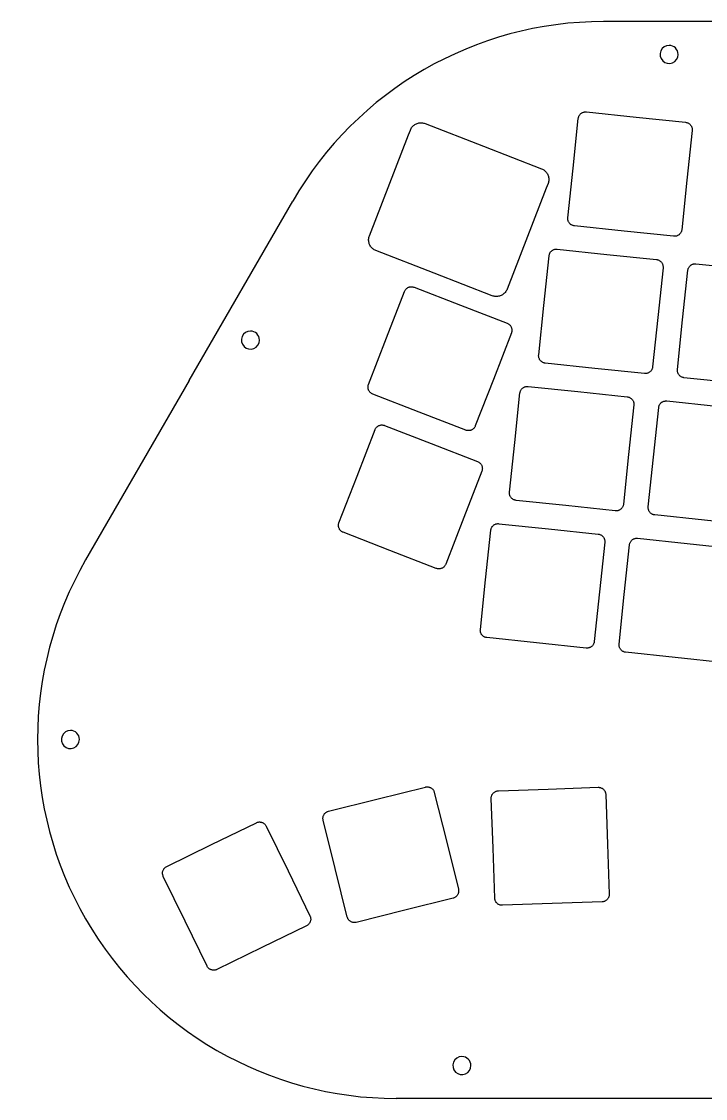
# Model space of a CAD drawing. Extents: x 153 to 924, y -603 to -77.
# Drawn here: x 153 to 487, y -603 to -77 of the extents above; entities that cross this region are included whole.
import ezdxf

# ---------------------------------------------------------------- set-up
doc = ezdxf.new("R2010")
doc.units = 0
doc.layers.get('0').update_dxf_attribs({"linetype": 'CONTINUOUS'})

msp = doc.modelspace()

# ---------------------------------------------------------------- linework, layer by layer
at = {"color": 7}
for points in [[(437.188222, -76.722606)], [(469.261197, -88.347536)], [(264.703324, -227.845053)], [(184.177345, -339.657142)], [(176.728125, -422.893827)], [(368.056645, -582.151188)]]:
    msp.add_lwpolyline(points, close=True, dxfattribs=at)
for points in [[(538.394591, -76.72174), (437.190038, -76.72174)], [(427.432388, -120.967914), (427.704992, -120.899762)], [(427.704992, -120.899762), (427.985615, -120.847647)], [(427.985615, -120.847647), (428.270247, -120.819585)], [(428.270247, -120.819585), (428.562896, -120.815576)], [(428.562896, -120.815576), (428.859554, -120.83562)], [(428.859554, -120.83562), (453.101342, -123.381268)], [(347.042017, -126.251637), (347.470969, -126.187495)], [(347.470969, -126.187495), (347.907939, -126.159433)], [(347.907939, -126.159433), (348.344908, -126.163442)], [(348.344908, -126.163442), (348.785887, -126.199522)], [(348.785887, -126.199522), (349.226865, -126.275691)], [(422.3451, -148.284524), (424.894757, -124.046745)], [(424.894757, -124.046745), (424.934846, -123.754096)], [(424.934846, -123.754096), (425.002997, -123.469464)], [(425.002997, -123.469464), (425.087184, -123.19285)], [(425.087184, -123.19285), (425.195424, -122.932272)], [(425.195424, -122.932272), (425.323709, -122.679712)], [(425.323709, -122.679712), (425.468029, -122.439178)], [(425.468029, -122.439178), (425.628385, -122.210671)], [(425.628385, -122.210671), (425.808785, -121.9982)], [(425.808785, -121.9982), (426.001212, -121.801764)], [(426.001212, -121.801764), (426.209675, -121.617355)], [(426.209675, -121.617355), (426.434173, -121.45299)], [(426.434173, -121.45299), (426.666689, -121.304661)], [(426.666689, -121.304661), (426.911231, -121.172367)], [(426.911231, -121.172367), (427.167801, -121.060118)], [(427.167801, -121.060118), (427.432388, -120.967914)], [(453.101342, -123.381268), (477.339121, -125.930926)], [(477.339121, -125.930926), (477.63177, -125.971015)], [(477.63177, -125.971015), (477.916402, -126.039166)], [(477.916402, -126.039166), (478.193015, -126.123353)], [(478.193015, -126.123353), (478.453593, -126.231593)], [(341.970765, -131.980348), (342.840695, -129.739372)], [(342.840695, -129.739372), (343.025105, -129.318442)], [(343.025105, -129.318442), (343.237576, -128.917552)], [(343.237576, -128.917552), (343.482119, -128.540712)], [(343.482119, -128.540712), (343.750715, -128.187933)], [(343.750715, -128.187933), (344.043364, -127.863213)], [(344.043364, -127.863213), (344.356058, -127.562546)], [(344.356058, -127.562546), (344.692805, -127.285932)], [(344.692805, -127.285932), (345.049597, -127.041389)], [(345.049597, -127.041389), (345.422424, -126.8209)], [(345.422424, -126.8209), (345.807278, -126.632482)], [(345.807278, -126.632482), (346.208167, -126.476135)], [(346.208167, -126.476135), (346.621083, -126.347851)], [(346.621083, -126.347851), (347.042017, -126.251637)], [(349.226865, -126.275691), (349.667843, -126.38794)], [(349.667843, -126.38794), (350.104813, -126.536269)], [(350.104813, -126.536269), (378.507834, -137.552712)], [(480.550246, -129.895723), (478.004597, -154.13751)], [(478.453593, -126.231593), (478.706154, -126.359877)], [(478.706154, -126.359877), (478.946688, -126.504198)], [(478.946688, -126.504198), (479.175195, -126.664553)], [(479.175195, -126.664553), (479.387666, -126.844954)], [(479.387666, -126.844954), (479.584102, -127.037381)], [(479.584102, -127.037381), (479.768511, -127.245843)], [(479.768511, -127.245843), (479.932876, -127.470341)], [(479.932876, -127.470341), (480.081205, -127.702857)], [(480.081205, -127.702857), (480.213498, -127.9474)], [(480.213498, -127.9474), (480.325747, -128.203969)], [(480.325747, -128.203969), (480.417952, -128.468552)], [(480.417952, -128.468552), (480.486103, -128.741161)], [(480.486103, -128.741161), (480.538219, -129.021784)], [(480.538219, -129.021784), (480.566281, -129.306415)], [(480.57029, -129.599064), (480.550246, -129.895723)], [(480.566281, -129.306415), (480.57029, -129.599064)], [(322.83631, -181.317818), (341.970765, -131.980348)], [(378.507834, -137.552712), (406.914863, -148.573164)], [(406.914863, -148.573164), (407.335797, -148.757573)], [(407.335797, -148.757573), (407.736687, -148.970045)], [(407.736687, -148.970045), (408.113523, -149.210579)], [(408.113523, -149.210579), (408.466306, -149.479174)], [(408.466306, -149.479174), (408.791026, -149.771824)], [(408.791026, -149.771824), (409.091693, -150.088527)], [(409.091693, -150.088527), (409.368307, -150.425274)], [(409.368307, -150.425274), (409.61285, -150.782065)], [(409.61285, -150.782065), (409.82933, -151.150884)], [(409.82933, -151.150884), (410.021757, -151.539746)], [(410.021757, -151.539746), (410.178104, -151.940636)], [(410.178104, -151.940636), (410.306388, -152.353552)], [(410.306388, -152.353552), (410.402602, -152.774486)], [(419.799452, -172.526312), (422.3451, -148.284524)], [(410.11797, -155.833273), (409.24804, -158.078254)], [(410.266299, -155.396303), (410.11797, -155.833273)], [(410.378548, -154.959334), (410.266299, -155.396303)], [(410.454717, -154.518355), (410.378548, -154.959334)], [(410.402602, -152.774486), (410.466744, -153.203438)], [(410.490798, -154.077377), (410.454717, -154.518355)], [(410.466744, -153.203438), (410.494806, -153.636399)], [(410.494806, -153.636399), (410.490798, -154.077377)], [(478.004597, -154.13751), (475.45494, -178.375289)], [(409.24804, -158.078254), (390.109576, -207.411715)], [(234.780932, -252.010672), (285.385213, -164.36821)], [(419.779407, -172.82297), (419.799452, -172.526312)], [(419.783416, -173.115619), (419.779407, -172.82297)], [(419.811478, -173.400251), (419.783416, -173.115619)], [(419.863594, -173.680873), (419.811478, -173.400251)], [(419.931745, -173.953478), (419.863594, -173.680873)], [(420.02395, -174.218065), (419.931745, -173.953478)], [(420.136199, -174.474634), (420.02395, -174.218065)], [(420.268492, -174.719177), (420.136199, -174.474634)], [(420.416821, -174.951693), (420.268492, -174.719177)], [(420.581186, -175.176191), (420.416821, -174.951693)], [(420.765595, -175.384654), (420.581186, -175.176191)], [(420.962031, -175.577081), (420.765595, -175.384654)], [(421.174503, -175.757481), (420.962031, -175.577081)], [(421.40301, -175.917837), (421.174503, -175.757481)], [(421.643543, -176.062157), (421.40301, -175.917837)], [(421.896104, -176.190441), (421.643543, -176.062157)], [(422.156682, -176.298682), (421.896104, -176.190441)], [(422.433296, -176.382868), (422.156682, -176.298682)], [(422.717927, -176.45102), (422.433296, -176.382868)], [(423.010576, -176.491109), (422.717927, -176.45102)], [(447.248355, -179.040766), (423.010576, -176.491109)], [(475.414851, -178.667939), (475.3467, -178.95257)], [(475.45494, -178.375289), (475.414851, -178.667939)], [(322.455465, -183.514693), (322.459474, -183.073714)], [(322.487536, -183.947653), (322.455465, -183.514693)], [(322.459474, -183.073714), (322.499562, -182.632736)], [(322.551678, -184.376605), (322.487536, -183.947653)], [(322.499562, -182.632736), (322.575731, -182.191757)], [(322.575731, -182.191757), (322.683972, -181.754788)], [(322.683972, -181.754788), (322.83631, -181.317818)], [(471.490143, -181.586414), (447.248355, -179.040766)], [(471.786801, -181.606459), (471.490143, -181.586414)], [(472.079451, -181.60245), (471.786801, -181.606459)], [(472.364082, -181.574387), (472.079451, -181.60245)], [(472.644705, -181.522272), (472.364082, -181.574387)], [(472.91731, -181.454121), (472.644705, -181.522272)], [(473.181897, -181.361916), (472.91731, -181.454121)], [(473.438466, -181.249667), (473.181897, -181.361916)], [(473.683009, -181.117373), (473.438466, -181.249667)], [(473.915524, -180.969044), (473.683009, -181.117373)], [(474.140023, -180.80468), (473.915524, -180.969044)], [(474.348485, -180.62027), (474.140023, -180.80468)], [(474.540912, -180.423835), (474.348485, -180.62027)], [(474.721312, -180.211363), (474.540912, -180.423835)], [(474.881668, -179.982856), (474.721312, -180.211363)], [(475.025988, -179.742322), (474.881668, -179.982856)], [(475.154273, -179.489762), (475.025988, -179.742322)], [(475.262513, -179.229184), (475.154273, -179.489762)], [(475.3467, -178.95257), (475.262513, -179.229184)], [(322.643883, -184.801548), (322.551678, -184.376605)], [(322.772167, -185.210455), (322.643883, -184.801548)], [(322.932523, -185.611345), (322.772167, -185.210455)], [(323.120941, -186.000207), (322.932523, -185.611345)], [(323.337422, -186.373035), (323.120941, -186.000207)], [(323.585973, -186.725817), (323.337422, -186.373035)], [(323.858578, -187.062565), (323.585973, -186.725817)], [(324.159245, -187.379267), (323.858578, -187.062565)], [(324.487974, -187.671917), (324.159245, -187.379267)], [(324.840757, -187.940513), (324.487974, -187.671917)], [(325.217593, -188.181046), (324.840757, -187.940513)], [(325.614474, -188.397527), (325.217593, -188.181046)], [(326.039417, -188.581936), (325.614474, -188.397527)], [(354.442437, -199.598379), (326.039417, -188.581936)], [(411.220416, -189.467902), (411.380772, -189.239395)], [(411.380772, -189.239395), (411.561172, -189.026923)], [(411.561172, -189.026923), (411.753599, -188.830487)], [(411.753599, -188.830487), (411.962062, -188.646078)], [(411.962062, -188.646078), (412.18656, -188.481713)], [(412.18656, -188.481713), (412.419076, -188.333384)], [(412.419076, -188.333384), (412.663619, -188.201091)], [(412.663619, -188.201091), (412.920188, -188.088842)], [(412.920188, -188.088842), (413.184775, -187.996637)], [(413.184775, -187.996637), (413.45738, -187.928486)], [(413.45738, -187.928486), (413.738002, -187.87637)], [(413.738002, -187.87637), (414.022634, -187.848308)], [(414.022634, -187.848308), (414.315283, -187.844299)], [(414.315283, -187.844299), (414.611942, -187.864344)], [(414.611942, -187.864344), (438.853729, -190.409992)], [(408.097487, -215.313247), (410.647144, -191.075468)], [(410.647144, -191.075468), (410.687233, -190.782819)], [(410.687233, -190.782819), (410.755385, -190.498188)], [(410.755385, -190.498188), (410.839571, -190.221574)], [(410.839571, -190.221574), (410.947812, -189.960996)], [(410.947812, -189.960996), (411.076096, -189.708435)], [(411.076096, -189.708435), (411.220416, -189.467902)], [(438.853729, -190.409992), (463.091508, -192.959649)], [(463.091508, -192.959649), (463.384157, -192.999738)], [(463.384157, -192.999738), (463.668789, -193.067889)], [(463.668789, -193.067889), (463.945403, -193.152076)], [(463.945403, -193.152076), (464.205981, -193.260316)], [(464.205981, -193.260316), (464.458541, -193.388601)], [(464.458541, -193.388601), (464.699075, -193.532921)], [(464.699075, -193.532921), (464.927582, -193.693277)], [(464.927582, -193.693277), (465.140053, -193.873677)], [(465.140053, -193.873677), (465.336489, -194.066104)], [(465.336489, -194.066104), (465.520898, -194.274567)], [(465.520898, -194.274567), (465.685263, -194.499065)], [(465.685263, -194.499065), (465.833592, -194.731581)], [(382.849467, -210.614822), (354.442437, -199.598379)], [(466.302633, -196.924446), (463.756985, -221.166234)], [(465.833592, -194.731581), (465.965886, -194.976123)], [(465.965886, -194.976123), (466.078135, -195.232692)], [(466.078135, -195.232692), (466.170339, -195.49728)], [(466.170339, -195.49728), (466.238491, -195.769884)], [(466.238491, -195.769884), (466.290606, -196.050507)], [(466.290606, -196.050507), (466.318669, -196.335139)], [(466.322677, -196.627788), (466.302633, -196.924446)], [(466.318669, -196.335139), (466.322677, -196.627788)], [(475.875874, -222.437054), (478.425531, -198.199275)], [(478.425531, -198.199275), (478.46562, -197.906625)], [(478.46562, -197.906625), (478.533771, -197.621994)], [(478.533771, -197.621994), (478.617958, -197.34538)], [(478.617958, -197.34538), (478.726198, -197.084802)], [(478.726198, -197.084802), (478.854483, -196.832242)], [(478.854483, -196.832242), (478.998803, -196.591708)], [(478.998803, -196.591708), (479.159159, -196.363201)], [(479.159159, -196.363201), (479.339559, -196.150729)], [(479.339559, -196.150729), (479.531986, -195.954294)], [(479.531986, -195.954294), (479.740449, -195.769884)], [(479.740449, -195.769884), (479.964947, -195.60552)], [(479.964947, -195.60552), (480.197463, -195.457191)], [(480.197463, -195.457191), (480.442005, -195.324897)], [(480.442005, -195.324897), (480.698575, -195.212648)], [(480.698575, -195.212648), (480.963162, -195.120443)], [(480.963162, -195.120443), (481.235767, -195.052292)], [(481.235767, -195.052292), (481.516389, -195.000177)], [(481.516389, -195.000177), (481.801021, -194.972114)], [(481.801021, -194.972114), (482.09367, -194.968105)], [(482.09367, -194.968105), (482.390328, -194.98815)], [(482.390328, -194.98815), (506.632116, -197.533798)], [(331.218909, -231.232569), (340.034469, -208.506144)], [(340.034469, -208.506144), (340.154736, -208.237548)], [(340.154736, -208.237548), (340.291038, -207.976969)], [(340.291038, -207.976969), (340.447385, -207.736436)], [(340.447385, -207.736436), (340.619768, -207.511938)], [(340.619768, -207.511938), (340.808186, -207.299466)], [(340.808186, -207.299466), (341.00863, -207.107039)], [(341.00863, -207.107039), (341.225111, -206.930648)], [(341.225111, -206.930648), (341.453618, -206.774301)], [(341.453618, -206.774301), (341.694151, -206.63399)], [(341.694151, -206.63399), (341.942703, -206.509714)], [(341.942703, -206.509714), (342.199272, -206.409492)], [(342.199272, -206.409492), (342.463859, -206.325305)], [(342.463859, -206.325305), (342.736464, -206.265171)], [(342.736464, -206.265171), (343.013078, -206.225082)], [(343.013078, -206.225082), (343.289692, -206.205038)], [(343.289692, -206.205038), (343.574323, -206.209047)], [(343.574323, -206.209047), (343.858955, -206.2331)], [(343.858955, -206.2331), (344.139577, -206.281207)], [(344.139577, -206.281207), (344.424209, -206.353367)], [(344.424209, -206.353367), (344.704832, -206.449581)], [(344.704832, -206.449581), (367.427248, -215.261132)], [(387.531856, -210.330191), (387.142993, -210.518609)], [(387.904683, -210.109702), (387.531856, -210.330191)], [(388.257466, -209.865159), (387.904683, -210.109702)], [(388.594213, -209.592554), (388.257466, -209.865159)], [(388.910916, -209.291887), (388.594213, -209.592554)], [(389.203565, -208.963158), (388.910916, -209.291887)], [(389.472161, -208.610375), (389.203565, -208.963158)], [(389.712695, -208.233539), (389.472161, -208.610375)], [(389.929175, -207.836658), (389.712695, -208.233539)], [(390.109576, -207.411715), (389.929175, -207.836658)], [(367.427248, -215.261132), (390.153674, -224.076692)], [(383.286436, -210.763151), (382.849467, -210.614822)], [(383.723406, -210.875401), (383.286436, -210.763151)], [(384.164384, -210.95157), (383.723406, -210.875401)], [(384.605363, -210.991658), (384.164384, -210.95157)], [(385.046341, -210.995667), (384.605363, -210.991658)], [(385.479302, -210.963596), (385.046341, -210.995667)], [(385.908254, -210.899454), (385.479302, -210.963596)], [(386.329188, -210.80324), (385.908254, -210.899454)], [(386.742104, -210.678965), (386.329188, -210.80324)], [(387.142993, -210.518609), (386.742104, -210.678965)], [(405.551839, -239.555035), (408.097487, -215.313247)], [(390.153674, -224.076692), (390.422269, -224.196958)], [(390.422269, -224.196958), (390.682848, -224.333261)], [(390.682848, -224.333261), (390.923381, -224.489608)], [(390.923381, -224.489608), (391.147879, -224.66199)], [(391.147879, -224.66199), (391.360351, -224.850408)], [(391.360351, -224.850408), (391.552778, -225.050853)], [(391.552778, -225.050853), (391.729169, -225.267333)], [(391.729169, -225.267333), (391.885516, -225.49584)], [(391.885516, -225.49584), (392.025827, -225.736374)], [(392.025827, -225.736374), (392.150103, -225.984926)], [(392.150103, -225.984926), (392.250326, -226.241495)], [(463.756985, -221.166234), (461.207327, -245.404013)], [(473.330226, -246.678841), (475.875874, -222.437054)], [(322.407358, -253.954986), (331.218909, -231.232569)], [(392.210237, -228.747054), (383.398686, -251.469471)], [(392.30645, -228.466432), (392.210237, -228.747054)], [(392.250326, -226.241495), (392.334512, -226.506082)], [(392.37861, -228.1818), (392.30645, -228.466432)], [(392.334512, -226.506082), (392.394646, -226.778687)], [(392.426717, -227.901177), (392.37861, -228.1818)], [(392.394646, -226.778687), (392.434735, -227.055301)], [(392.45077, -227.616546), (392.426717, -227.901177)], [(392.434735, -227.055301), (392.454779, -227.331914)], [(392.454779, -227.331914), (392.45077, -227.616546)], [(405.531795, -239.851693), (405.551839, -239.555035)], [(405.535803, -240.144342), (405.531795, -239.851693)], [(405.563866, -240.428974), (405.535803, -240.144342)], [(405.615981, -240.709597), (405.563866, -240.428974)], [(405.684133, -240.982202), (405.615981, -240.709597)], [(405.776337, -241.246789), (405.684133, -240.982202)], [(405.888586, -241.503358), (405.776337, -241.246789)], [(406.02088, -241.7479), (405.888586, -241.503358)], [(406.169209, -241.980416), (406.02088, -241.7479)], [(406.333573, -242.204914), (406.169209, -241.980416)], [(406.517983, -242.413377), (406.333573, -242.204914)], [(406.714419, -242.605804), (406.517983, -242.413377)], [(406.92689, -242.786204), (406.714419, -242.605804)], [(407.155397, -242.94656), (406.92689, -242.786204)], [(407.395931, -243.09088), (407.155397, -242.94656)], [(407.648491, -243.219165), (407.395931, -243.09088)], [(407.909069, -243.327405), (407.648491, -243.219165)], [(408.185683, -243.411592), (407.909069, -243.327405)], [(408.470314, -243.479743), (408.185683, -243.411592)], [(408.762964, -243.519832), (408.470314, -243.479743)], [(433.000743, -246.069489), (408.762964, -243.519832)], [(457.24253, -248.615137), (433.000743, -246.069489)], [(460.634055, -247.01158), (460.4737, -247.240087)], [(460.778376, -246.771046), (460.634055, -247.01158)], [(460.90666, -246.518485), (460.778376, -246.771046)], [(461.0149, -246.257907), (460.90666, -246.518485)], [(461.099087, -245.981294), (461.0149, -246.257907)], [(461.167239, -245.696662), (461.099087, -245.981294)], [(461.207327, -245.404013), (461.167239, -245.696662)], [(473.310181, -246.975499), (473.330226, -246.678841)], [(473.31419, -247.268149), (473.310181, -246.975499)], [(234.780932, -252.010672), (184.18066, -339.657142)], [(383.398686, -251.469471), (374.583126, -274.195896)], [(457.539189, -248.635182), (457.24253, -248.615137)], [(457.831838, -248.631173), (457.539189, -248.635182)], [(458.116469, -248.603111), (457.831838, -248.631173)], [(458.397092, -248.550995), (458.116469, -248.603111)], [(458.669697, -248.482844), (458.397092, -248.550995)], [(458.934284, -248.390639), (458.669697, -248.482844)], [(459.190853, -248.27839), (458.934284, -248.390639)], [(459.435396, -248.146097), (459.190853, -248.27839)], [(459.667912, -247.997768), (459.435396, -248.146097)], [(459.89241, -247.833403), (459.667912, -247.997768)], [(460.100872, -247.648994), (459.89241, -247.833403)], [(460.293299, -247.452558), (460.100872, -247.648994)], [(460.4737, -247.240087), (460.293299, -247.452558)], [(473.342252, -247.55278), (473.31419, -247.268149)], [(473.394368, -247.833403), (473.342252, -247.55278)], [(473.462519, -248.106008), (473.394368, -247.833403)], [(473.554724, -248.370595), (473.462519, -248.106008)], [(473.666973, -248.627164), (473.554724, -248.370595)], [(473.799266, -248.871707), (473.666973, -248.627164)], [(473.947596, -249.104223), (473.799266, -248.871707)], [(474.11196, -249.328721), (473.947596, -249.104223)], [(474.296369, -249.537183), (474.11196, -249.328721)], [(474.492805, -249.72961), (474.296369, -249.537183)], [(474.705277, -249.910011), (474.492805, -249.72961)], [(474.933784, -250.070366), (474.705277, -249.910011)], [(475.174317, -250.214687), (474.933784, -250.070366)], [(475.426878, -250.342971), (475.174317, -250.214687)], [(475.687456, -250.451211), (475.426878, -250.342971)], [(475.96407, -250.535398), (475.687456, -250.451211)], [(476.248701, -250.603549), (475.96407, -250.535398)], [(476.541351, -250.643638), (476.248701, -250.603549)], [(500.779129, -253.193296), (476.541351, -250.643638)], [(322.162815, -255.370125), (322.166824, -255.085494)], [(322.18286, -255.646739), (322.162815, -255.370125)], [(322.166824, -255.085494), (322.190878, -254.800862)], [(322.222949, -255.923353), (322.18286, -255.646739)], [(322.190878, -254.800862), (322.238984, -254.52024)], [(322.283082, -256.195958), (322.222949, -255.923353)], [(322.238984, -254.52024), (322.311144, -254.235608)], [(322.367269, -256.460545), (322.283082, -256.195958)], [(322.311144, -254.235608), (322.407358, -253.954986)], [(322.467491, -256.717114), (322.367269, -256.460545)], [(322.591767, -256.965662), (322.467491, -256.717114)], [(322.732078, -257.206199), (322.591767, -256.965662)], [(322.888425, -257.434706), (322.732078, -257.206199)], [(323.064817, -257.651187), (322.888425, -257.434706)], [(323.257244, -257.851631), (323.064817, -257.651187)], [(396.439621, -257.811542), (396.507772, -257.526907)], [(396.507772, -257.526907), (396.591959, -257.250297)], [(396.591959, -257.250297), (396.700199, -256.989715)], [(396.700199, -256.989715), (396.828484, -256.737159)], [(396.828484, -256.737159), (396.972804, -256.496625)], [(396.972804, -256.496625), (397.13316, -256.268118)], [(397.13316, -256.268118), (397.31356, -256.055647)], [(397.31356, -256.055647), (397.505987, -255.859211)], [(397.505987, -255.859211), (397.714449, -255.674801)], [(397.714449, -255.674801), (397.938947, -255.510437)], [(397.938947, -255.510437), (398.171463, -255.362108)], [(398.171463, -255.362108), (398.416006, -255.229814)], [(398.416006, -255.229814), (398.672575, -255.117565)], [(398.672575, -255.117565), (398.937162, -255.025361)], [(398.937162, -255.025361), (399.209767, -254.957209)], [(399.209767, -254.957209), (399.49039, -254.905094)], [(399.49039, -254.905094), (399.775021, -254.877031)], [(399.775021, -254.877031), (400.067671, -254.873023)], [(400.067671, -254.873023), (400.364329, -254.893067)], [(400.364329, -254.893067), (424.606117, -257.438715)], [(424.606117, -257.438715), (448.843895, -259.988372)], [(323.469715, -258.040045), (323.257244, -257.851631)], [(323.694213, -258.212432), (323.469715, -258.040045)], [(323.934747, -258.368779), (323.694213, -258.212432)], [(324.195325, -258.505077), (323.934747, -258.368779)], [(324.463921, -258.625344), (324.195325, -258.505077)], [(347.190346, -267.440904), (324.463921, -258.625344)], [(393.849875, -282.341971), (396.399532, -258.104192)], [(396.399532, -258.104192), (396.439621, -257.811542)], [(448.843895, -259.988372), (449.136545, -260.028461)], [(449.136545, -260.028461), (449.421176, -260.096613)], [(449.421176, -260.096613), (449.69779, -260.180799)], [(449.69779, -260.180799), (449.958368, -260.28904)], [(449.958368, -260.28904), (450.210929, -260.417324)], [(450.210929, -260.417324), (450.451462, -260.561644)], [(450.451462, -260.561644), (450.679969, -260.722)], [(450.679969, -260.722), (450.892441, -260.902396)], [(450.892441, -260.902396), (451.088877, -261.094823)], [(451.088877, -261.094823), (451.273286, -261.30329)], [(451.273286, -261.30329), (451.43765, -261.527788)], [(451.43765, -261.527788), (451.58598, -261.760304)], [(451.58598, -261.760304), (451.718273, -262.004847)], [(451.718273, -262.004847), (451.830522, -262.261416)], [(451.830522, -262.261416), (451.922727, -262.525999)], [(451.922727, -262.525999), (451.990878, -262.798608)], [(451.990878, -262.798608), (452.042994, -263.07923)], [(465.284374, -262.983017), (465.492836, -262.798608)], [(465.492836, -262.798608), (465.717334, -262.634239)], [(465.717334, -262.634239), (465.94985, -262.485914)], [(465.94985, -262.485914), (466.194393, -262.35362)], [(466.194393, -262.35362), (466.450962, -262.241371)], [(466.450962, -262.241371), (466.715549, -262.149167)], [(466.715549, -262.149167), (466.988154, -262.081016)], [(466.988154, -262.081016), (467.268777, -262.0289)], [(467.268777, -262.0289), (467.553408, -262.000834)], [(467.553408, -262.000834), (467.846057, -261.996829)], [(467.846057, -261.996829), (468.142716, -262.016873)], [(468.142716, -262.016873), (492.384503, -264.562522)], [(369.912763, -276.252459), (347.190346, -267.440904)], [(452.05502, -263.95317), (449.509372, -288.194957)], [(452.042994, -263.07923), (452.071056, -263.363862)], [(452.075065, -263.656511), (452.05502, -263.95317)], [(452.071056, -263.363862), (452.075065, -263.656511)], [(461.628261, -289.465777), (464.177919, -265.227998)], [(464.177919, -265.227998), (464.218008, -264.935345)], [(464.218008, -264.935345), (464.286159, -264.650713)], [(464.286159, -264.650713), (464.370346, -264.3741)], [(464.370346, -264.3741), (464.478586, -264.113521)], [(464.478586, -264.113521), (464.60687, -263.860961)], [(464.60687, -263.860961), (464.751191, -263.620431)], [(464.751191, -263.620431), (464.911546, -263.391924)], [(464.911546, -263.391924), (465.091947, -263.179453)], [(465.091947, -263.179453), (465.284374, -262.983017)], [(316.782878, -298.738351), (325.598438, -276.011926)], [(325.598438, -276.011926), (325.718705, -275.74333)], [(325.718705, -275.74333), (325.855008, -275.482751)], [(325.855008, -275.482751), (326.011354, -275.242218)], [(326.011354, -275.242218), (326.183737, -275.01772)], [(326.183737, -275.01772), (326.372155, -274.805248)], [(326.372155, -274.805248), (326.5726, -274.612821)], [(326.5726, -274.612821), (326.78908, -274.43643)], [(326.78908, -274.43643), (327.017587, -274.280083)], [(327.017587, -274.280083), (327.258121, -274.139772)], [(327.258121, -274.139772), (327.506672, -274.015496)], [(327.506672, -274.015496), (327.763242, -273.915273)], [(327.763242, -273.915273), (328.027829, -273.831087)], [(328.027829, -273.831087), (328.300433, -273.770953)], [(328.300433, -273.770953), (328.577047, -273.730864)], [(328.577047, -273.730864), (328.853661, -273.71082)], [(328.853661, -273.71082), (329.138292, -273.714829)], [(329.138292, -273.714829), (329.422924, -273.738882)], [(329.422924, -273.738882), (329.703547, -273.786989)], [(329.703547, -273.786989), (329.988178, -273.859149)], [(329.988178, -273.859149), (330.268801, -273.955362)], [(330.268801, -273.955362), (352.991217, -282.766914)], [(370.193386, -276.348673), (369.912763, -276.252459)], [(370.478017, -276.420833), (370.193386, -276.348673)], [(370.75864, -276.46894), (370.478017, -276.420833)], [(371.043271, -276.492993), (370.75864, -276.46894)], [(371.327903, -276.497002), (371.043271, -276.492993)], [(371.604517, -276.476957), (371.327903, -276.497002)], [(371.88113, -276.436868), (371.604517, -276.476957)], [(372.153735, -276.376735), (371.88113, -276.436868)], [(372.418322, -276.292548), (372.153735, -276.376735)], [(372.674892, -276.192326), (372.418322, -276.292548)], [(372.923443, -276.06805), (372.674892, -276.192326)], [(373.163977, -275.927739), (372.923443, -276.06805)], [(373.392484, -275.771392), (373.163977, -275.927739)], [(373.608964, -275.595), (373.392484, -275.771392)], [(373.809409, -275.402573), (373.608964, -275.595)], [(373.997827, -275.190102), (373.809409, -275.402573)], [(374.170209, -274.965604), (373.997827, -275.190102)], [(374.326556, -274.72507), (374.170209, -274.965604)], [(374.462859, -274.464492), (374.326556, -274.72507)], [(374.583126, -274.195896), (374.462859, -274.464492)], [(352.991217, -282.766914), (375.717643, -291.582473)], [(391.304226, -306.583758), (393.849875, -282.341971)], [(449.509372, -288.194957), (446.959715, -312.432736)], [(375.717643, -291.582473), (375.986239, -291.70274)], [(375.986239, -291.70274), (376.246817, -291.839043)], [(376.246817, -291.839043), (376.487351, -291.99539)], [(376.487351, -291.99539), (376.711849, -292.167772)], [(376.711849, -292.167772), (376.92432, -292.35619)], [(376.92432, -292.35619), (377.116747, -292.556635)], [(377.116747, -292.556635), (377.293139, -292.773115)], [(377.293139, -292.773115), (377.449485, -293.001622)], [(377.449485, -293.001622), (377.589797, -293.242156)], [(377.589797, -293.242156), (377.714073, -293.490707)], [(377.714073, -293.490707), (377.814295, -293.747277)], [(377.814295, -293.747277), (377.898482, -294.011864)], [(377.898482, -294.011864), (377.958615, -294.284469)], [(377.958615, -294.284469), (377.998704, -294.561082)], [(459.082613, -313.707565), (461.628261, -289.465777)], [(307.971327, -321.460767), (316.782878, -298.738351)], [(377.774206, -296.252836), (368.962655, -318.975253)], [(377.870419, -295.972213), (377.774206, -296.252836)], [(377.94258, -295.687582), (377.870419, -295.972213)], [(377.990686, -295.406959), (377.94258, -295.687582)], [(378.01474, -295.122328), (377.990686, -295.406959)], [(377.998704, -294.561082), (378.018749, -294.837696)], [(378.018749, -294.837696), (378.01474, -295.122328)], [(391.284182, -306.880417), (391.304226, -306.583758)], [(391.288191, -307.173066), (391.284182, -306.880417)], [(391.316253, -307.457697), (391.288191, -307.173066)], [(391.368369, -307.73832), (391.316253, -307.457697)], [(391.43652, -308.010925), (391.368369, -307.73832)], [(391.528724, -308.275512), (391.43652, -308.010925)], [(391.640974, -308.532081), (391.528724, -308.275512)], [(391.773267, -308.776624), (391.640974, -308.532081)], [(391.921596, -309.00914), (391.773267, -308.776624)], [(392.085961, -309.233638), (391.921596, -309.00914)], [(392.27037, -309.4421), (392.085961, -309.233638)], [(392.466806, -309.634527), (392.27037, -309.4421)], [(392.679277, -309.814928), (392.466806, -309.634527)], [(392.907784, -309.975283), (392.679277, -309.814928)], [(393.148318, -310.119604), (392.907784, -309.975283)], [(393.400878, -310.247888), (393.148318, -310.119604)], [(393.661457, -310.356128), (393.400878, -310.247888)], [(393.93807, -310.440315), (393.661457, -310.356128)], [(394.222702, -310.508466), (393.93807, -310.440315)], [(394.515351, -310.548555), (394.222702, -310.508466)], [(418.75313, -313.098213), (394.515351, -310.548555)], [(442.994918, -315.643861), (418.75313, -313.098213)], [(444.422084, -315.511567), (444.149479, -315.579719)], [(444.686671, -315.419363), (444.422084, -315.511567)], [(444.943241, -315.307114), (444.686671, -315.419363)], [(445.187783, -315.17482), (444.943241, -315.307114)], [(445.420299, -315.026491), (445.187783, -315.17482)], [(445.644797, -314.862126), (445.420299, -315.026491)], [(445.85326, -314.677717), (445.644797, -314.862126)], [(446.045687, -314.481281), (445.85326, -314.677717)], [(446.226087, -314.26881), (446.045687, -314.481281)], [(446.386443, -314.040303), (446.226087, -314.26881)], [(446.530763, -313.799769), (446.386443, -314.040303)], [(446.659048, -313.547209), (446.530763, -313.799769)], [(446.767288, -313.286631), (446.659048, -313.547209)], [(446.851475, -313.010017), (446.767288, -313.286631)], [(446.919626, -312.725385), (446.851475, -313.010017)], [(446.959715, -312.432736), (446.919626, -312.725385)], [(459.062569, -314.004223), (459.082613, -313.707565)], [(459.066578, -314.296872), (459.062569, -314.004223)], [(459.09464, -314.581504), (459.066578, -314.296872)], [(459.146755, -314.862126), (459.09464, -314.581504)], [(459.214907, -315.134731), (459.146755, -314.862126)], [(459.307111, -315.399318), (459.214907, -315.134731)], [(459.41936, -315.655888), (459.307111, -315.399318)], [(368.962655, -318.975253), (360.147095, -341.701678)], [(443.291576, -315.663905), (442.994918, -315.643861)], [(443.584225, -315.659896), (443.291576, -315.663905)], [(443.868857, -315.631834), (443.584225, -315.659896)], [(444.149479, -315.579719), (443.868857, -315.631834)], [(459.551654, -315.90043), (459.41936, -315.655888)], [(459.699983, -316.132946), (459.551654, -315.90043)], [(459.864348, -316.357444), (459.699983, -316.132946)], [(460.048757, -316.565907), (459.864348, -316.357444)], [(460.245193, -316.758334), (460.048757, -316.565907)], [(460.457664, -316.938734), (460.245193, -316.758334)], [(460.686171, -317.09909), (460.457664, -316.938734)], [(460.926705, -317.24341), (460.686171, -317.09909)], [(461.179265, -317.371695), (460.926705, -317.24341)], [(461.439843, -317.479935), (461.179265, -317.371695)], [(461.716457, -317.564122), (461.439843, -317.479935)], [(462.001089, -317.632273), (461.716457, -317.564122)], [(462.293738, -317.672362), (462.001089, -317.632273)], [(486.531517, -320.222019), (462.293738, -317.672362)], [(510.773305, -322.767667), (486.531517, -320.222019)], [(307.726785, -322.875907), (307.730794, -322.591276)], [(307.746829, -323.152521), (307.726785, -322.875907)], [(307.730794, -322.591276), (307.754847, -322.306644)], [(307.786918, -323.429135), (307.746829, -323.152521)], [(307.754847, -322.306644), (307.802954, -322.026022)], [(307.847051, -323.70174), (307.786918, -323.429135)], [(307.802954, -322.026022), (307.875114, -321.74139)], [(307.931238, -323.966327), (307.847051, -323.70174)], [(307.875114, -321.74139), (307.971327, -321.460767)], [(308.031461, -324.222896), (307.931238, -323.966327)], [(308.155736, -324.471448), (308.031461, -324.222896)], [(308.296048, -324.711981), (308.155736, -324.471448)], [(308.452395, -324.940488), (308.296048, -324.711981)], [(308.628786, -325.156969), (308.452395, -324.940488)], [(308.821213, -325.357413), (308.628786, -325.156969)], [(309.033684, -325.545831), (308.821213, -325.357413)], [(309.258182, -325.718214), (309.033684, -325.545831)], [(309.498716, -325.874561), (309.258182, -325.718214)], [(309.759294, -326.010863), (309.498716, -325.874561)], [(310.02789, -326.13113), (309.759294, -326.010863)], [(379.602262, -349.370694), (382.151919, -325.132915)], [(382.151919, -325.132915), (382.192008, -324.840266)], [(382.192008, -324.840266), (382.260159, -324.555634)], [(382.260159, -324.555634), (382.344346, -324.279021)], [(382.344346, -324.279021), (382.452586, -324.018442)], [(382.452586, -324.018442), (382.580871, -323.765882)], [(382.580871, -323.765882), (382.725191, -323.525348)], [(382.725191, -323.525348), (382.885547, -323.296841)], [(382.885547, -323.296841), (383.065947, -323.08437)], [(383.065947, -323.08437), (383.258374, -322.887934)], [(383.258374, -322.887934), (383.466837, -322.703525)], [(383.466837, -322.703525), (383.691335, -322.53916)], [(383.691335, -322.53916), (383.923851, -322.390831)], [(383.923851, -322.390831), (384.168393, -322.258538)], [(384.168393, -322.258538), (384.424963, -322.146289)], [(384.424963, -322.146289), (384.68955, -322.054084)], [(384.68955, -322.054084), (384.962155, -321.985933)], [(384.962155, -321.985933), (385.242777, -321.933817)], [(385.242777, -321.933817), (385.527409, -321.905755)], [(385.527409, -321.905755), (385.820058, -321.901746)], [(385.820058, -321.901746), (386.116716, -321.92179)], [(386.116716, -321.92179), (410.358504, -324.467439)], [(410.358504, -324.467439), (434.596283, -327.017096)], [(332.754316, -334.94669), (310.02789, -326.13113)], [(434.596283, -327.017096), (434.888932, -327.057185)], [(434.888932, -327.057185), (435.173564, -327.125336)], [(435.173564, -327.125336), (435.450177, -327.209523)], [(437.807408, -330.981893), (435.261759, -355.223681)], [(435.450177, -327.209523), (435.710756, -327.317763)], [(435.710756, -327.317763), (435.963316, -327.446048)], [(435.963316, -327.446048), (436.20385, -327.590368)], [(436.20385, -327.590368), (436.432357, -327.750724)], [(436.432357, -327.750724), (436.644828, -327.931124)], [(436.644828, -327.931124), (436.841264, -328.123551)], [(436.841264, -328.123551), (437.025673, -328.332013)], [(437.025673, -328.332013), (437.190038, -328.556512)], [(437.190038, -328.556512), (437.338367, -328.789027)], [(437.338367, -328.789027), (437.470661, -329.03357)], [(437.470661, -329.03357), (437.58291, -329.290139)], [(437.58291, -329.290139), (437.675114, -329.554726)], [(437.675114, -329.554726), (437.743265, -329.827331)], [(437.743265, -329.827331), (437.795381, -330.107954)], [(437.795381, -330.107954), (437.823443, -330.392585)], [(437.827452, -330.685235), (437.807408, -330.981893)], [(437.823443, -330.392585), (437.827452, -330.685235)], [(450.122733, -331.402827), (450.230973, -331.142249)], [(450.230973, -331.142249), (450.359258, -330.889688)], [(450.359258, -330.889688), (450.503578, -330.649155)], [(450.503578, -330.649155), (450.663934, -330.420648)], [(450.663934, -330.420648), (450.844334, -330.208176)], [(450.844334, -330.208176), (451.036761, -330.01174)], [(451.036761, -330.01174), (451.245224, -329.827331)], [(451.245224, -329.827331), (451.469722, -329.662967)], [(451.469722, -329.662967), (451.702238, -329.514637)], [(451.702238, -329.514637), (451.94678, -329.382344)], [(451.94678, -329.382344), (452.203349, -329.270095)], [(452.203349, -329.270095), (452.467936, -329.17789)], [(452.467936, -329.17789), (452.740541, -329.109739)], [(452.740541, -329.109739), (453.021164, -329.057623)], [(453.021164, -329.057623), (453.305796, -329.029561)], [(453.305796, -329.029561), (453.598445, -329.025552)], [(453.598445, -329.025552), (453.895103, -329.045597)], [(453.895103, -329.045597), (478.136891, -331.591245)], [(355.476732, -343.758241), (332.754316, -334.94669)], [(447.380649, -356.4945), (449.930306, -332.256722)], [(449.930306, -332.256722), (449.970395, -331.964072)], [(449.970395, -331.964072), (450.038546, -331.679441)], [(450.038546, -331.679441), (450.122733, -331.402827)], [(478.136891, -331.591245), (502.37467, -334.140902)], [(360.147095, -341.701678), (360.026828, -341.970274)], [(355.757355, -343.854455), (355.476732, -343.758241)], [(356.041986, -343.926615), (355.757355, -343.854455)], [(356.322609, -343.974721), (356.041986, -343.926615)], [(356.607241, -343.998775), (356.322609, -343.974721)], [(356.891872, -344.002784), (356.607241, -343.998775)], [(357.168486, -343.982739), (356.891872, -344.002784)], [(357.4451, -343.94265), (357.168486, -343.982739)], [(357.717705, -343.882517), (357.4451, -343.94265)], [(357.982292, -343.79833), (357.717705, -343.882517)], [(358.238861, -343.698108), (357.982292, -343.79833)], [(358.487412, -343.573832), (358.238861, -343.698108)], [(358.727946, -343.433521), (358.487412, -343.573832)], [(358.956453, -343.277174), (358.727946, -343.433521)], [(359.172933, -343.100782), (358.956453, -343.277174)], [(359.373378, -342.908355), (359.172933, -343.100782)], [(359.561796, -342.695884), (359.373378, -342.908355)], [(359.734179, -342.471386), (359.561796, -342.695884)], [(359.890526, -342.230852), (359.734179, -342.471386)], [(360.026828, -341.970274), (359.890526, -342.230852)], [(377.056614, -373.612482), (379.602262, -349.370694)], [(435.261759, -355.223681), (432.712102, -379.461459)], [(444.835001, -380.736288), (447.380649, -356.4945)], [(377.036569, -373.90914), (377.056614, -373.612482)], [(377.040578, -374.201789), (377.036569, -373.90914)], [(377.06864, -374.486421), (377.040578, -374.201789)], [(377.120756, -374.767044), (377.06864, -374.486421)], [(377.188907, -375.039648), (377.120756, -374.767044)], [(377.281112, -375.304235), (377.188907, -375.039648)], [(377.393361, -375.560805), (377.281112, -375.304235)], [(377.525654, -375.805347), (377.393361, -375.560805)], [(377.673984, -376.037863), (377.525654, -375.805347)], [(377.838348, -376.262361), (377.673984, -376.037863)], [(378.022757, -376.470824), (377.838348, -376.262361)], [(378.219193, -376.663251), (378.022757, -376.470824)], [(378.431665, -376.843651), (378.219193, -376.663251)], [(378.660172, -377.004007), (378.431665, -376.843651)], [(378.900705, -377.148327), (378.660172, -377.004007)], [(379.153266, -377.276612), (378.900705, -377.148327)], [(379.413844, -377.384852), (379.153266, -377.276612)], [(379.690458, -377.469039), (379.413844, -377.384852)], [(379.975089, -377.53719), (379.690458, -377.469039)], [(380.267739, -377.577279), (379.975089, -377.53719)], [(404.505517, -380.126936), (380.267739, -377.577279)], [(428.747305, -382.672584), (404.505517, -380.126936)], [(429.043963, -382.692629), (428.747305, -382.672584)], [(429.336613, -382.68862), (429.043963, -382.692629)], [(429.621244, -382.660558), (429.336613, -382.68862)], [(429.901867, -382.608442), (429.621244, -382.660558)], [(430.174472, -382.540291), (429.901867, -382.608442)], [(430.439059, -382.448086), (430.174472, -382.540291)], [(430.695628, -382.335837), (430.439059, -382.448086)], [(430.940171, -382.203544), (430.695628, -382.335837)], [(431.172687, -382.055215), (430.940171, -382.203544)], [(431.397185, -381.89085), (431.172687, -382.055215)], [(431.605647, -381.706441), (431.397185, -381.89085)], [(431.798074, -381.510005), (431.605647, -381.706441)], [(431.978474, -381.297533), (431.798074, -381.510005)], [(432.13883, -381.069026), (431.978474, -381.297533)], [(432.28315, -380.828493), (432.13883, -381.069026)], [(432.411435, -380.575932), (432.28315, -380.828493)], [(432.519675, -380.315354), (432.411435, -380.575932)], [(432.603862, -380.03874), (432.519675, -380.315354)], [(432.672013, -379.754109), (432.603862, -380.03874)], [(432.712102, -379.461459), (432.672013, -379.754109)], [(444.814956, -381.032946), (444.835001, -380.736288)], [(444.818965, -381.325596), (444.814956, -381.032946)], [(444.847027, -381.610227), (444.818965, -381.325596)], [(444.899143, -381.89085), (444.847027, -381.610227)], [(444.967294, -382.163455), (444.899143, -381.89085)], [(445.059499, -382.428042), (444.967294, -382.163455)], [(445.171748, -382.684611), (445.059499, -382.428042)], [(445.304041, -382.929154), (445.171748, -382.684611)], [(445.45237, -383.16167), (445.304041, -382.929154)], [(445.616735, -383.386168), (445.45237, -383.16167)], [(445.801144, -383.59463), (445.616735, -383.386168)], [(445.99758, -383.787057), (445.801144, -383.59463)], [(446.210051, -383.967457), (445.99758, -383.787057)], [(446.438558, -384.127813), (446.210051, -383.967457)], [(446.679092, -384.272133), (446.438558, -384.127813)], [(446.931653, -384.400418), (446.679092, -384.272133)], [(447.192231, -384.508658), (446.931653, -384.400418)], [(447.468844, -384.592845), (447.192231, -384.508658)], [(447.753476, -384.660996), (447.468844, -384.592845)], [(448.046125, -384.701085), (447.753476, -384.660996)], [(472.283904, -387.250742), (448.046125, -384.701085)], [(496.525692, -389.796391), (472.283904, -387.250742)], [(326.528502, -456.420216), (350.180982, -450.523131)], [(350.180982, -450.523131), (350.469622, -450.462998)], [(350.469622, -450.462998), (350.758263, -450.430927)], [(350.758263, -450.430927), (351.046903, -450.4189)], [(351.046903, -450.4189), (351.331535, -450.426918)], [(351.331535, -450.426918), (351.612158, -450.458989)], [(351.612158, -450.458989), (351.884762, -450.515113)], [(351.884762, -450.515113), (352.153358, -450.591282)], [(352.153358, -450.591282), (352.417945, -450.683487)], [(352.417945, -450.683487), (352.670506, -450.799745)], [(352.670506, -450.799745), (352.911039, -450.932039)], [(352.911039, -450.932039), (353.143555, -451.084377)], [(353.143555, -451.084377), (353.364045, -451.25275)], [(353.364045, -451.25275), (353.568498, -451.441168)], [(353.568498, -451.441168), (353.760925, -451.641613)], [(353.760925, -451.641613), (353.937317, -451.858093)], [(353.937317, -451.858093), (354.097672, -452.090609)], [(354.097672, -452.090609), (354.241993, -452.335152)], [(385.860147, -452.351187), (410.218193, -451.501302)], [(410.218193, -451.501302), (434.580247, -450.651416)], [(434.580247, -450.651416), (434.876905, -450.651416)], [(434.876905, -450.651416), (435.165546, -450.679478)], [(435.165546, -450.679478), (435.450177, -450.727585)], [(435.450177, -450.727585), (435.726791, -450.795736)], [(435.726791, -450.795736), (435.991378, -450.887941)], [(435.991378, -450.887941), (436.251956, -450.996181)], [(436.251956, -450.996181), (436.496499, -451.124465)], [(436.496499, -451.124465), (436.733024, -451.272795)], [(436.733024, -451.272795), (436.957522, -451.437159)], [(436.957522, -451.437159), (437.165984, -451.61756)], [(437.165984, -451.61756), (437.36242, -451.813995)], [(437.36242, -451.813995), (437.538812, -452.026467)], [(437.538812, -452.026467), (437.703176, -452.250965)], [(437.703176, -452.250965), (437.851506, -452.48749)], [(302.880031, -462.3173), (326.528502, -456.420216)], [(354.241993, -452.335152), (354.366268, -452.59573)], [(354.366268, -452.59573), (354.4705, -452.868335)], [(354.4705, -452.868335), (354.554686, -453.152966)], [(354.554686, -453.152966), (360.451771, -476.801438)], [(382.380426, -455.78681), (382.408488, -455.49817)], [(382.380426, -456.083469), (382.380426, -455.78681)], [(383.230312, -480.445523), (382.380426, -456.083469)], [(382.408488, -455.49817), (382.456595, -455.213538)], [(382.456595, -455.213538), (382.524746, -454.936925)], [(382.524746, -454.936925), (382.616951, -454.672337)], [(382.616951, -454.672337), (382.725191, -454.411759)], [(382.725191, -454.411759), (382.853476, -454.167217)], [(382.853476, -454.167217), (383.001805, -453.930692)], [(383.001805, -453.930692), (383.16617, -453.706194)], [(383.16617, -453.706194), (383.34657, -453.497731)], [(383.34657, -453.497731), (383.543006, -453.301295)], [(383.543006, -453.301295), (383.755477, -453.124904)], [(383.755477, -453.124904), (383.979975, -452.960539)], [(383.979975, -452.960539), (384.2165, -452.81221)], [(384.2165, -452.81221), (384.465052, -452.683926)], [(384.465052, -452.683926), (384.72563, -452.575685)], [(384.72563, -452.575685), (384.998235, -452.48749)], [(384.998235, -452.48749), (385.278857, -452.419339)], [(385.278857, -452.419339), (385.563489, -452.375241)], [(385.563489, -452.375241), (385.860147, -452.351187)], [(437.851506, -452.48749), (437.97979, -452.736041)], [(437.97979, -452.736041), (438.08803, -452.996619)], [(438.08803, -452.996619), (438.176226, -453.269224)], [(438.176226, -453.269224), (438.244377, -453.549847)], [(438.244377, -453.549847), (438.288475, -453.834478)], [(438.288475, -453.834478), (438.312528, -454.131137)], [(438.312528, -454.131137), (439.162414, -478.489182)], [(301.817673, -462.774314), (302.062216, -462.629994)], [(302.062216, -462.629994), (302.322794, -462.505718)], [(302.322794, -462.505718), (302.595399, -462.401487)], [(302.595399, -462.401487), (302.880031, -462.3173)], [(245.693144, -478.629494), (267.601751, -467.945789)], [(267.601751, -467.945789), (267.870351, -467.825522)], [(267.870351, -467.825522), (268.146965, -467.733317)], [(268.146965, -467.733317), (268.427587, -467.661157)], [(268.427587, -467.661157), (268.70821, -467.61305)], [(268.70821, -467.61305), (268.988833, -467.584988)], [(268.988833, -467.584988), (269.269455, -467.580979)], [(269.269455, -467.580979), (269.546069, -467.597015)], [(269.546069, -467.597015), (269.822683, -467.637104)], [(269.822683, -467.637104), (270.091279, -467.697237)], [(270.091279, -467.697237), (270.355866, -467.777415)], [(270.355866, -467.777415), (270.616444, -467.877637)], [(270.616444, -467.877637), (270.864996, -467.997904)], [(270.864996, -467.997904), (271.105529, -468.138216)], [(300.145964, -465.825083), (300.153982, -465.540452)], [(300.157991, -466.113724), (300.145964, -465.825083)], [(300.153982, -465.540452), (300.186053, -465.259829)], [(300.190062, -466.402364), (300.157991, -466.113724)], [(300.186053, -465.259829), (300.242178, -464.987224)], [(300.250196, -466.691005), (300.190062, -466.402364)], [(300.242178, -464.987224), (300.318347, -464.718628)], [(306.14728, -490.343485), (300.250196, -466.691005)], [(300.318347, -464.718628), (300.410551, -464.454041)], [(300.410551, -464.454041), (300.526809, -464.201481)], [(300.526809, -464.201481), (300.659103, -463.960947)], [(300.659103, -463.960947), (300.811441, -463.728431)], [(300.811441, -463.728431), (300.979814, -463.507942)], [(300.979814, -463.507942), (301.168232, -463.303488)], [(301.168232, -463.303488), (301.368677, -463.111061)], [(301.368677, -463.111061), (301.585158, -462.93467)], [(301.585158, -462.93467), (301.817673, -462.774314)], [(271.105529, -468.138216), (271.338045, -468.294563)], [(271.338045, -468.294563), (271.554526, -468.470954)], [(271.554526, -468.470954), (271.758979, -468.663381)], [(271.758979, -468.663381), (271.951406, -468.875852)], [(271.951406, -468.875852), (272.127798, -469.10035)], [(272.127798, -469.10035), (272.284144, -469.344893)], [(272.284144, -469.344893), (272.424456, -469.60948)], [(272.424456, -469.60948), (283.11217, -491.514082)], [(360.451771, -476.801438), (366.348855, -500.453918)], [(439.162414, -478.489182), (440.0123, -502.851237)], [(223.788542, -489.317208), (245.693144, -478.629494)], [(384.080198, -504.803569), (383.230312, -480.445523)], [(221.760041, -492.472208), (221.776077, -492.195594)], [(221.76405, -492.752831), (221.760041, -492.472208)], [(221.792113, -493.033453), (221.76405, -492.752831)], [(221.776077, -492.195594), (221.816166, -491.91898)], [(221.840219, -493.314076), (221.792113, -493.033453)], [(221.816166, -491.91898), (221.876299, -491.650384)], [(221.912379, -493.594698), (221.840219, -493.314076)], [(221.876299, -491.650384), (221.956477, -491.385797)], [(222.004584, -493.871312), (221.912379, -493.594698)], [(221.956477, -491.385797), (222.0567, -491.125219)], [(222.124851, -494.139908), (222.004584, -493.871312)], [(222.0567, -491.125219), (222.176967, -490.876668)], [(232.808556, -516.048519), (222.124851, -494.139908)], [(222.176967, -490.876668), (222.317278, -490.636134)], [(222.317278, -490.636134), (222.473625, -490.403618)], [(222.473625, -490.403618), (222.650016, -490.187138)], [(222.650016, -490.187138), (222.842443, -489.982684)], [(222.842443, -489.982684), (223.054915, -489.790257)], [(223.054915, -489.790257), (223.279413, -489.613866)], [(223.279413, -489.613866), (223.523955, -489.457519)], [(223.523955, -489.457519), (223.788542, -489.317208)], [(283.11217, -491.514082), (293.795875, -513.422693)], [(312.044364, -513.991956), (306.14728, -490.343485)], [(363.71902, -504.827622), (340.070549, -510.724707)], [(364.003652, -504.743435), (363.71902, -504.827622)], [(364.276257, -504.639204), (364.003652, -504.743435)], [(364.536835, -504.514928), (364.276257, -504.639204)], [(364.781377, -504.370608), (364.536835, -504.514928)], [(365.013893, -504.210252), (364.781377, -504.370608)], [(365.230374, -504.033861), (365.013893, -504.210252)], [(365.430818, -503.841434), (365.230374, -504.033861)], [(365.619236, -503.63698), (365.430818, -503.841434)], [(365.78761, -503.416491), (365.619236, -503.63698)], [(365.939948, -503.183975), (365.78761, -503.416491)], [(366.072242, -502.943441), (365.939948, -503.183975)], [(366.1885, -502.690881), (366.072242, -502.943441)], [(366.280704, -502.426294), (366.1885, -502.690881)], [(366.356873, -502.157698), (366.280704, -502.426294)], [(366.348855, -500.453918), (366.408989, -500.742558)], [(366.412998, -501.885093), (366.356873, -502.157698)], [(366.408989, -500.742558), (366.44106, -501.031199)], [(366.445069, -501.604471), (366.412998, -501.885093)], [(366.44106, -501.031199), (366.453087, -501.319839)], [(366.453087, -501.319839), (366.445069, -501.604471)], [(384.104251, -505.100227), (384.080198, -504.803569)], [(439.53925, -504.767489), (439.390921, -505.004013)], [(439.667535, -504.522946), (439.53925, -504.767489)], [(439.775775, -504.262368), (439.667535, -504.522946)], [(439.86798, -503.997781), (439.775775, -504.262368)], [(439.936131, -503.721167), (439.86798, -503.997781)], [(439.984238, -503.436536), (439.936131, -503.721167)], [(440.0123, -503.147895), (439.984238, -503.436536)], [(440.0123, -502.851237), (440.0123, -503.147895)], [(384.148349, -505.384859), (384.104251, -505.100227)], [(384.2165, -505.665481), (384.148349, -505.384859)], [(384.304696, -505.938086), (384.2165, -505.665481)], [(384.412936, -506.198664), (384.304696, -505.938086)], [(384.541221, -506.447216), (384.412936, -506.198664)], [(384.68955, -506.68374), (384.541221, -506.447216)], [(384.853914, -506.908239), (384.68955, -506.68374)], [(385.030306, -507.12071), (384.853914, -506.908239)], [(385.226742, -507.317146), (385.030306, -507.12071)], [(385.435204, -507.497546), (385.226742, -507.317146)], [(385.659702, -507.661911), (385.435204, -507.497546)], [(385.896227, -507.81024), (385.659702, -507.661911)], [(386.14077, -507.938525), (385.896227, -507.81024)], [(386.401348, -508.046765), (386.14077, -507.938525)], [(386.665935, -508.138969), (386.401348, -508.046765)], [(386.942549, -508.207121), (386.665935, -508.138969)], [(387.22718, -508.255227), (386.942549, -508.207121)], [(387.515821, -508.28329), (387.22718, -508.255227)], [(387.812479, -508.28329), (387.515821, -508.28329)], [(412.174533, -507.433404), (387.812479, -508.28329)], [(436.532579, -506.583518), (412.174533, -507.433404)], [(436.829237, -506.559465), (436.532579, -506.583518)], [(437.113869, -506.515367), (436.829237, -506.559465)], [(437.394491, -506.447216), (437.113869, -506.515367)], [(437.667096, -506.35902), (437.394491, -506.447216)], [(437.927675, -506.25078), (437.667096, -506.35902)], [(438.176226, -506.122495), (437.927675, -506.25078)], [(438.412751, -505.974166), (438.176226, -506.122495)], [(438.637249, -505.809801), (438.412751, -505.974166)], [(438.84972, -505.63341), (438.637249, -505.809801)], [(439.046156, -505.436974), (438.84972, -505.63341)], [(439.226556, -505.228512), (439.046156, -505.436974)], [(439.390921, -505.004013), (439.226556, -505.228512)], [(293.795875, -513.422693), (293.916142, -513.691289)], [(293.916142, -513.691289), (294.008346, -513.967903)], [(294.008346, -513.967903), (294.080506, -514.248521)], [(294.080506, -514.248521), (294.128613, -514.529148)], [(294.128613, -514.529148), (294.156675, -514.809771)], [(294.160684, -515.090393), (294.144649, -515.367003)], [(294.156675, -514.809771), (294.160684, -515.090393)], [(312.128551, -514.276587), (312.044364, -513.991956)], [(312.232783, -514.549192), (312.128551, -514.276587)], [(312.357058, -514.809771), (312.232783, -514.549192)], [(312.501378, -515.054313), (312.357058, -514.809771)], [(312.661734, -515.286829), (312.501378, -515.054313)], [(312.838126, -515.503309), (312.661734, -515.286829)], [(340.070549, -510.724707), (316.418069, -516.621791)], [(243.49627, -537.953121), (232.808556, -516.048519)], [(292.132183, -518.245393), (270.227581, -528.933107)], [(292.39677, -518.105082), (292.132183, -518.245393)], [(292.641313, -517.948735), (292.39677, -518.105082)], [(292.865811, -517.772344), (292.641313, -517.948735)], [(293.078282, -517.579917), (292.865811, -517.772344)], [(293.270709, -517.375463), (293.078282, -517.579917)], [(293.447101, -517.158979), (293.270709, -517.375463)], [(293.603448, -516.926467), (293.447101, -517.158979)], [(293.743759, -516.685933), (293.603448, -516.926467)], [(293.864026, -516.437382), (293.743759, -516.685933)], [(293.964248, -516.1768), (293.864026, -516.437382)], [(294.044426, -515.912217), (293.964248, -516.1768)], [(294.10456, -515.643621), (294.044426, -515.912217)], [(294.144649, -515.367003), (294.10456, -515.643621)], [(313.030553, -515.70375), (312.838126, -515.503309)], [(313.235006, -515.892168), (313.030553, -515.70375)], [(313.455495, -516.060542), (313.235006, -515.892168)], [(313.688011, -516.212884), (313.455495, -516.060542)], [(313.928545, -516.345173), (313.688011, -516.212884)], [(314.181105, -516.461435), (313.928545, -516.345173)], [(314.445693, -516.55364), (314.181105, -516.461435)], [(314.714288, -516.629809), (314.445693, -516.55364)], [(314.986893, -516.685933), (314.714288, -516.629809)], [(315.267516, -516.718005), (314.986893, -516.685933)], [(315.552148, -516.726018), (315.267516, -516.718005)], [(315.840788, -516.713996), (315.552148, -516.726018)], [(316.129428, -516.68192), (315.840788, -516.713996)], [(316.418069, -516.621791), (316.129428, -516.68192)], [(270.227581, -528.933107), (248.31897, -539.616812)], [(243.636581, -538.217708), (243.49627, -537.953121)], [(243.792928, -538.462251), (243.636581, -538.217708)], [(243.969319, -538.686749), (243.792928, -538.462251)], [(244.161746, -538.89922), (243.969319, -538.686749)], [(244.3662, -539.091647), (244.161746, -538.89922)], [(244.58268, -539.268039), (244.3662, -539.091647)], [(244.815196, -539.424385), (244.58268, -539.268039)], [(245.05573, -539.564697), (244.815196, -539.424385)], [(245.304281, -539.684964), (245.05573, -539.564697)], [(245.56486, -539.785186), (245.304281, -539.684964)], [(245.829447, -539.865364), (245.56486, -539.785186)], [(246.098043, -539.925497), (245.829447, -539.865364)], [(246.374656, -539.965586), (246.098043, -539.925497)], [(246.65127, -539.981622), (246.374656, -539.965586)], [(246.931893, -539.977613), (246.65127, -539.981622)], [(247.212515, -539.949551), (246.931893, -539.977613)], [(247.493138, -539.901444), (247.212515, -539.949551)], [(247.773761, -539.829284), (247.493138, -539.901444)], [(248.050375, -539.737079), (247.773761, -539.829284)], [(248.31897, -539.616812), (248.050375, -539.737079)], [(538.394591, -602.596552), (335.985485, -602.596552)]]:
    msp.add_lwpolyline(points, dxfattribs=at)
for points in [[(437.188222, -76.722606), (374.563828, -76.723255), (316.696848, -110.13357), (285.385213, -164.36821)], [(469.261197, -88.347536), (467.477606, -88.347536), (465.869639, -89.421945), (465.187088, -91.069769)], [(472.379386, -89.639131), (471.552391, -88.812136), (470.430745, -88.347536), (469.261197, -88.347536)], [(465.187088, -91.069769), (464.504537, -92.717592), (464.881819, -94.614319), (466.143009, -95.875508)], [(470.948749, -96.83143), (472.596572, -96.148879), (473.670982, -94.540911), (473.670982, -92.75732)], [(473.670982, -92.75732), (473.670982, -91.587772), (473.206381, -90.466126), (472.379386, -89.639131)], [(466.143009, -95.875508), (467.404198, -97.136698), (469.300925, -97.51398), (470.948749, -96.83143)], [(260.629215, -230.567286), (259.946664, -232.215109), (260.323946, -234.111836), (261.585136, -235.373026)], [(264.703324, -227.845053), (262.919733, -227.845053), (261.311765, -228.919462), (260.629215, -230.567286)], [(267.821513, -229.136649), (266.994518, -228.309654), (265.872872, -227.845053), (264.703324, -227.845053)], [(269.113109, -232.254837), (269.113109, -231.08529), (268.648508, -229.963644), (267.821513, -229.136649)], [(261.585136, -235.373026), (262.846325, -236.634215), (264.743052, -237.011498), (266.390876, -236.328947)], [(266.390876, -236.328947), (268.038699, -235.646396), (269.113109, -234.038429), (269.113109, -232.254837)], [(184.177346, -339.657142), (152.864278, -393.892966), (152.864278, -460.714258), (184.177346, -514.950082)], [(172.654015, -425.61606), (171.971464, -427.263884), (172.348747, -429.160611), (173.609936, -430.4218)], [(176.728125, -422.893827), (174.944533, -422.893827), (173.336566, -423.968237), (172.654015, -425.61606)], [(181.137909, -427.303612), (181.137909, -424.868155), (179.163581, -422.893827), (176.728125, -422.893827)], [(173.609936, -430.4218), (174.871126, -431.68299), (176.767853, -432.060272), (178.415676, -431.377721)], [(178.415676, -431.377721), (180.0635, -430.69517), (181.137909, -429.087203), (181.137909, -427.303612)], [(184.177346, -514.950082), (215.490414, -569.185906), (273.359349, -602.596552), (335.985485, -602.596552)], [(368.056645, -582.151188), (366.273053, -582.151188), (364.665086, -583.225597), (363.982535, -584.873421)], [(372.466429, -586.560972), (372.466429, -584.125515), (370.492101, -582.151188), (368.056645, -582.151188)], [(363.982535, -584.873421), (363.299984, -586.521244), (363.677267, -588.417971), (364.938456, -589.679161)], [(369.744196, -590.635082), (371.39202, -589.952531), (372.466429, -588.344563), (372.466429, -586.560972)], [(364.938456, -589.679161), (366.199646, -590.94035), (368.096373, -591.317633), (369.744196, -590.635082)]]:
    msp.add_open_spline(points, degree=3, dxfattribs=at)

doc.saveas('drawing.dxf')
